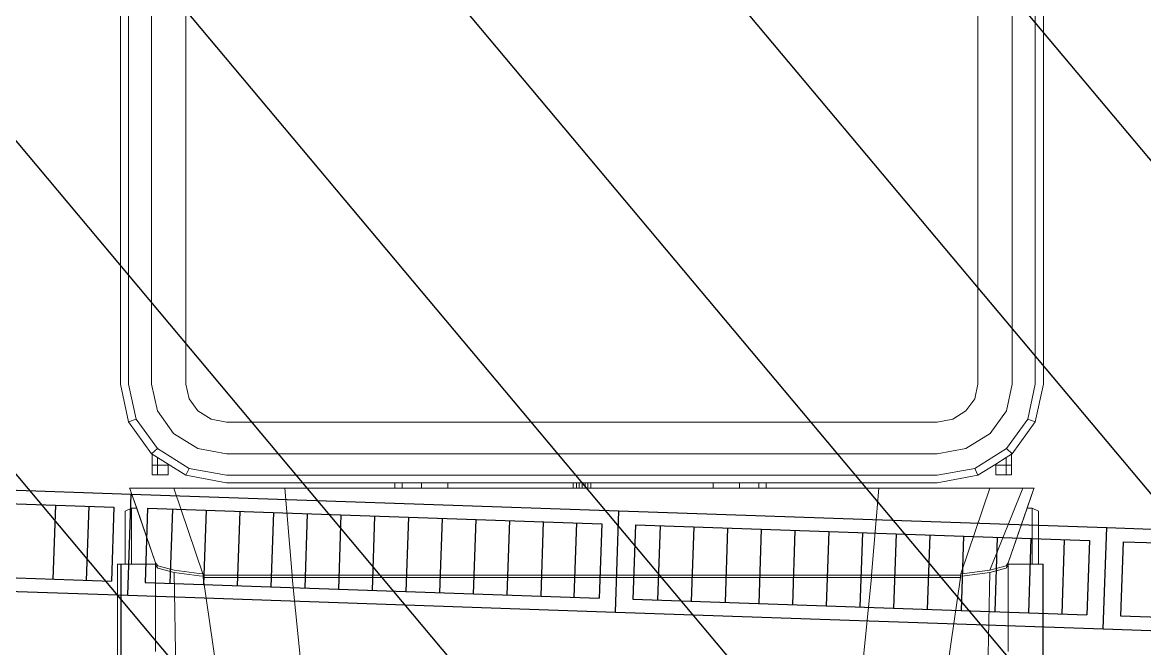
# Model space of a CAD drawing. Extents: x -28 to 131, y -33 to 63.
# Drawn here: x 58.346 to 61.672, y 17.894 to 19.75 of the extents above; entities that cross this region are included whole.
import ezdxf

# ---------------------------------------------------------------- set-up
doc = ezdxf.new("R2010")
doc.units = 0
doc.header["$LTSCALE"] = 10
doc.layers.add('arq-hatch existente', color=1, linetype='Continuous')
doc.layers.add('arq-proyeccion edificios anexos', color=8, linetype='Continuous')

# ---------------------------------------------------------------- blocks, each defined once
blk = doc.blocks.new('Camion')
at = {"lineweight": 0}
for p, q in [((-1.344, -6.8762), (-1.344, -0.112)), ((-1.2758, -0.112), (-1.2758, -6.8762)), ((-1.1738, -6.8762), (-1.1738, -0.112)), ((1.1738, -0.112), (1.1738, -6.8762)), ((1.2758, -0.112), (1.2758, -6.8762)), ((1.344, -0.112), (1.344, -6.8762)), ((-1.3679, -6.8762), (-1.3679, -1.2791)), ((1.3679, -6.8762), (1.3679, -2.4109)), ((-1.3679, -6.8762), (-1.344, -6.9879)), ((-1.344, -6.8762), (-1.3215, -6.9798)), ((-1.2758, -6.8762), (-1.2585, -6.9555)), ((-1.1738, -6.8762), (-1.1643, -6.9193)), ((1.1643, -6.9193), (1.1738, -6.8762)), ((1.2585, -6.9555), (1.2758, -6.8762)), ((1.3215, -6.9798), (1.344, -6.8762)), ((1.344, -6.9879), (1.3679, -6.8762)), ((-1.1643, -6.9193), (-1.1382, -6.9555)), ((1.1382, -6.9555), (1.1643, -6.9193)), ((-1.344, -6.9879), (-1.3215, -6.9798)), ((-1.3215, -6.9798), (-1.2585, -7.0672)), ((-1.2103, -7.0224), (-1.2585, -6.9555)), ((-1.1382, -6.9555), (-1.0992, -6.9798)), ((-1.0531, -6.9882), (-1.0992, -6.9798)), ((1.0531, -6.9882), (1.0992, -6.9798)), ((1.1382, -6.9555), (1.0992, -6.9798)), ((1.2103, -7.0224), (1.2585, -6.9555)), ((1.3215, -6.9798), (1.2585, -7.0672)), ((1.344, -6.9879), (1.3215, -6.9798)), ((-1.344, -6.9879), (-1.2758, -7.0825)), ((1.0531, -6.9882), (-1.0531, -6.9882)), ((1.2758, -7.0825), (1.344, -6.9879)), ((-1.2103, -7.0224), (-1.1382, -7.0672)), ((1.1382, -7.0672), (1.2103, -7.0224)), ((-1.2758, -7.0825), (-1.2585, -7.0672)), ((-1.274, -7.0837), (-1.2758, -7.0825)), ((-1.274, -7.1159), (-1.274, -7.0837)), ((-1.2583, -7.0934), (-1.274, -7.0837)), ((-1.2585, -7.0672), (-1.1643, -7.1256)), ((-1.1382, -7.0672), (-1.0531, -7.0829)), ((1.0531, -7.0829), (-1.0531, -7.0829)), ((1.0531, -7.0829), (1.1382, -7.0672)), ((1.1643, -7.1256), (1.2585, -7.0672)), ((1.2736, -7.0839), (1.2579, -7.0936)), ((1.2585, -7.0672), (1.2758, -7.0825)), ((1.2758, -7.0825), (1.2736, -7.0839)), ((1.2736, -7.0839), (1.2736, -7.1159)), ((-1.274, -7.1451), (-1.274, -7.1159)), ((-1.274, -7.1159), (-1.2583, -7.1159)), ((-1.2583, -7.0934), (-1.2583, -7.1159)), ((-1.2268, -7.1129), (-1.2583, -7.0934)), ((-1.2268, -7.1159), (-1.2583, -7.1159)), ((-1.2583, -7.1159), (-1.2583, -7.1451)), ((-1.2268, -7.1159), (-1.2268, -7.1129)), ((-1.1738, -7.1458), (-1.2268, -7.1129)), ((-1.2268, -7.1451), (-1.2268, -7.1159)), ((1.2265, -7.1131), (1.1738, -7.1458)), ((1.2579, -7.0936), (1.2265, -7.1131)), ((1.2265, -7.1131), (1.2265, -7.1159)), ((1.2579, -7.1159), (1.2265, -7.1159)), ((1.2265, -7.1159), (1.2265, -7.1451)), ((1.2579, -7.1159), (1.2579, -7.0936)), ((1.2579, -7.1451), (1.2579, -7.1159)), ((1.2579, -7.1159), (1.2736, -7.1159)), ((1.2736, -7.1159), (1.2736, -7.1451)), ((-1.2583, -7.1451), (-1.274, -7.1451)), ((-1.2583, -7.1451), (-1.2268, -7.1451)), ((-1.1738, -7.1458), (-1.1643, -7.1256)), ((-1.0535, -7.168), (-1.1738, -7.1458)), ((-1.1643, -7.1256), (-1.0531, -7.1462)), ((-1.0531, -7.1462), (1.0531, -7.1462)), ((1.0531, -7.1462), (1.1643, -7.1256)), ((1.1738, -7.1458), (1.0535, -7.168)), ((1.1738, -7.1458), (1.1643, -7.1256)), ((1.2265, -7.1451), (1.2579, -7.1451)), ((1.2736, -7.1451), (1.2579, -7.1451)), ((-1.3407, -7.1839), (-1.3401, -7.1855)), ((-1.2095, -7.1839), (-1.3407, -7.1839)), ((-1.1237, -7.4383), (-1.2095, -7.1839)), ((-0.8809, -7.1839), (-1.2095, -7.1839)), ((-0.5543, -7.168), (-1.0535, -7.168)), ((-0.8592, -7.4423), (-0.8809, -7.1839)), ((-0.5543, -7.1839), (-0.8809, -7.1839)), ((-0.5543, -7.168), (-0.5543, -7.1839)), ((-0.5332, -7.168), (-0.5543, -7.168)), ((-0.5332, -7.1839), (-0.5543, -7.1839)), ((-0.5332, -7.1839), (-0.5332, -7.168)), ((-0.4757, -7.168), (-0.5332, -7.168)), ((-0.4757, -7.1839), (-0.5332, -7.1839)), ((-0.4757, -7.168), (-0.4757, -7.1839)), ((-0.3971, -7.168), (-0.4757, -7.168)), ((-0.3971, -7.1839), (-0.4757, -7.1839)), ((-0.3971, -7.1839), (-0.3971, -7.168)), ((-0.0256, -7.168), (-0.3971, -7.168)), ((-0.0256, -7.1839), (-0.3971, -7.1839)), ((-0.0256, -7.168), (-0.0256, -7.1839)), ((-0.0165, -7.168), (-0.0256, -7.168)), ((-0.0165, -7.1839), (-0.0256, -7.1839)), ((-0.0165, -7.168), (-0.0165, -7.1839)), ((-0.0086, -7.168), (-0.0165, -7.168)), ((-0.0086, -7.1839), (-0.0165, -7.1839)), ((-0.0086, -7.1839), (-0.0086, -7.168)), ((0.0005, -7.168), (-0.0086, -7.168)), ((0.0005, -7.1839), (-0.0086, -7.1839)), ((0.0005, -7.168), (0.0005, -7.1839)), ((0.0095, -7.168), (0.0005, -7.168)), ((0.0095, -7.1839), (0.0005, -7.1839)), ((0.0095, -7.1839), (0.0095, -7.168)), ((0.0174, -7.168), (0.0095, -7.168)), ((0.0174, -7.1839), (0.0095, -7.1839)), ((0.0174, -7.168), (0.0174, -7.1839)), ((0.0265, -7.168), (0.0174, -7.168)), ((0.0265, -7.1839), (0.0174, -7.1839)), ((0.0265, -7.1839), (0.0265, -7.168)), ((0.3888, -7.168), (0.0265, -7.168)), ((0.3888, -7.1839), (0.0265, -7.1839)), ((0.3888, -7.168), (0.3888, -7.1839)), ((0.4674, -7.168), (0.3888, -7.168)), ((0.4674, -7.1839), (0.3888, -7.1839)), ((0.4674, -7.1839), (0.4674, -7.168)), ((0.5249, -7.168), (0.4674, -7.168)), ((0.5249, -7.1839), (0.4674, -7.1839)), ((0.5249, -7.168), (0.5249, -7.1839)), ((0.546, -7.168), (0.5249, -7.168)), ((0.546, -7.1839), (0.5249, -7.1839)), ((0.546, -7.168), (0.546, -7.1839)), ((1.0535, -7.168), (0.546, -7.168)), ((0.8805, -7.1839), (0.546, -7.1839)), ((0.8805, -7.1839), (0.8588, -7.4423)), ((0.8805, -7.1839), (1.2091, -7.1839)), ((1.2091, -7.1839), (1.1234, -7.4383)), ((1.3069, -7.1839), (1.2088, -7.4271)), ((1.2091, -7.1839), (1.3069, -7.1839)), ((1.3403, -7.1839), (1.3069, -7.1839)), ((1.3403, -7.1839), (1.3398, -7.1855)), ((-1.3401, -7.1855), (-1.3393, -7.1879)), ((-1.2636, -7.4052), (-1.3393, -7.1879)), ((-1.3393, -7.1879), (-1.3371, -7.1942)), ((-1.3371, -7.1942), (-1.3341, -7.2029)), ((-1.3198, -7.2439), (-1.3341, -7.2029)), ((1.339, -7.1879), (1.2632, -7.4052)), ((1.3338, -7.2029), (1.3195, -7.2439)), ((1.3368, -7.1942), (1.339, -7.1879)), ((1.339, -7.1879), (1.3398, -7.1855)), ((-1.335, -7.2439), (-1.3536, -7.252)), ((-1.3198, -7.2439), (-1.335, -7.2439)), ((-1.335, -7.2439), (-1.335, -7.4093)), ((-1.2636, -7.4052), (-1.3198, -7.2439)), ((1.3195, -7.2439), (1.2632, -7.4052)), ((1.3195, -7.2439), (1.3346, -7.2439)), ((1.3532, -7.252), (1.3346, -7.2439)), ((1.3346, -7.2439), (1.3346, -7.4093)), ((-1.3536, -7.252), (-1.3536, -7.4093)), ((1.3532, -7.252), (1.3532, -7.4093)), ((-1.3672, -7.4093), (-1.3767, -7.4093)), ((-1.3767, -7.4093), (-1.3767, -8.2956)), ((-1.3663, -7.4093), (-1.3672, -7.4093)), ((-1.3672, -7.4093), (-1.3672, -8.2956)), ((-1.3663, -7.4093), (-1.3536, -7.4093)), ((-1.3663, -8.622), (-1.3663, -7.4093)), ((-1.335, -7.4093), (-1.3536, -7.4093)), ((-1.2636, -7.4093), (-1.335, -7.4093)), ((-1.2576, -7.4149), (-1.2636, -7.4052)), ((-1.2636, -7.4093), (-1.2636, -7.4052)), ((-1.2636, -7.4122), (-1.2636, -7.4093)), ((-1.2636, -7.4122), (-1.2576, -7.4218)), ((-1.2636, -7.6685), (-1.2636, -7.4122)), ((-1.2092, -7.4271), (-1.2576, -7.4149)), ((1.2572, -7.4149), (1.2088, -7.4271)), ((1.2632, -7.4052), (1.2572, -7.4149)), ((1.2591, -7.4189), (1.2632, -7.4123)), ((1.2632, -7.4052), (1.2632, -7.4093)), ((1.2632, -7.4093), (1.2633, -7.4122)), ((1.2632, -7.4093), (1.3346, -7.4093)), ((1.2632, -7.4123), (1.2633, -7.4122)), ((1.2632, -7.4123), (1.2632, -7.6685)), ((1.3346, -7.4093), (1.3532, -7.4093)), ((1.3659, -7.4093), (1.3532, -7.4093)), ((1.3659, -7.4093), (1.3669, -7.4093)), ((1.3659, -8.622), (1.3659, -7.4093)), ((1.3669, -7.4093), (1.3669, -8.2956)), ((-1.2576, -7.4218), (-1.2092, -7.4341)), ((-1.1345, -7.4374), (-1.2092, -7.4271)), ((-1.2092, -7.4341), (-1.1345, -7.4444)), ((-1.2092, -7.4341), (-1.2039, -7.7265)), ((-1.1237, -7.4383), (-1.1345, -7.4374)), ((-1.1345, -7.4444), (-1.1223, -7.4454)), ((-1.1223, -7.4423), (-1.1237, -7.4383)), ((-1.1223, -7.4454), (-1.1223, -7.4423)), ((-1.1223, -7.4423), (-0.8592, -7.4423)), ((-1.1223, -7.4493), (-1.1223, -7.4454)), ((-1.0843, -7.7146), (-1.1223, -7.4493)), ((-1.0537, -7.4493), (-1.1223, -7.4493)), ((-1.0537, -7.4493), (-0.9185, -7.4493)), ((-1.0537, -7.4493), (-0.8968, -7.4493)), ((-0.8968, -7.4493), (-0.8592, -7.4493)), ((-0.859, -7.4494), (-0.8968, -7.4493)), ((-0.8592, -7.4493), (-0.8592, -7.4423)), ((0.8588, -7.4423), (-0.8592, -7.4423)), ((-0.2334, -7.4494), (-0.8592, -7.4493)), ((-0.8592, -7.4493), (-0.0002, -7.4493)), ((-0.8304, -7.7323), (-0.859, -7.4494)), ((-0.2334, -7.4494), (-0.859, -7.4494)), ((-0.0002, -7.4493), (-0.2334, -7.4494)), ((-0.0002, -7.4493), (0.3147, -7.4493)), ((0.3147, -7.4493), (0.8589, -7.4493)), ((0.5387, -7.4493), (0.3147, -7.4493)), ((0.8589, -7.4493), (0.5387, -7.4493)), ((0.8586, -7.4494), (0.5387, -7.4493)), ((0.8586, -7.4494), (0.83, -7.7323)), ((0.8961, -7.4494), (0.8586, -7.4494)), ((0.8589, -7.4423), (0.8588, -7.4423)), ((0.8589, -7.4423), (0.8589, -7.4493)), ((0.8589, -7.4423), (1.0531, -7.4423)), ((0.8589, -7.4493), (0.9182, -7.4493)), ((0.9182, -7.4493), (0.8961, -7.4494)), ((0.9182, -7.4493), (1.0534, -7.4493)), ((1.0534, -7.4423), (1.0531, -7.4423)), ((1.0534, -7.4423), (1.122, -7.4423)), ((1.0534, -7.4493), (1.0563, -7.4493)), ((1.1212, -7.4494), (1.0563, -7.4493)), ((1.0563, -7.4493), (1.122, -7.4493)), ((1.1221, -7.4494), (1.0839, -7.7146)), ((1.1212, -7.4494), (1.1214, -7.4494)), ((1.1214, -7.4494), (1.1221, -7.4494)), ((1.1234, -7.4383), (1.122, -7.4423)), ((1.122, -7.4423), (1.122, -7.4454)), ((1.122, -7.4454), (1.1341, -7.4444)), ((1.122, -7.4454), (1.122, -7.4493)), ((1.1341, -7.4374), (1.1234, -7.4383)), ((1.2088, -7.4271), (1.1341, -7.4374)), ((1.1341, -7.4444), (1.2088, -7.4341)), ((1.2036, -7.7265), (1.2088, -7.4341)), ((1.2088, -7.4341), (1.2089, -7.4341)), ((1.2089, -7.4341), (1.2314, -7.4283)), ((1.2315, -7.4283), (1.2415, -7.4258)), ((1.2415, -7.4258), (1.2572, -7.4218)), ((1.2415, -7.4258), (1.2573, -7.4218)), ((1.2572, -7.4218), (1.2591, -7.4189)), ((1.2573, -7.4218), (1.2591, -7.4189))]:
    blk.add_line(p, q, dxfattribs=at)
blk = doc.blocks.new('Torre Sur Sótano')
for p, q in [((-13.0578, -21.9147), (-11.6119, -21.9644)), ((-13.0092, -21.9564), (-11.6632, -22.0026)), ((-11.6222, -22.2642), (-11.6119, -21.9644)), ((-11.6222, -22.2642), (-11.6119, -21.9644)), ((-11.6119, -21.9644), (-10.166, -22.014)), ((-11.8365, -21.9967), (-11.8441, -22.2166)), ((-11.7378, -22.0001), (-11.7454, -22.2199)), ((-11.6632, -22.0026), (-11.6708, -22.2225)), ((-11.5633, -22.0061), (-11.5708, -22.2259)), ((-11.5633, -22.0061), (-10.2173, -22.0523)), ((-11.4899, -22.0086), (-11.4975, -22.2285)), ((-11.39, -22.012), (-11.3975, -22.2319)), ((-11.2901, -22.0155), (-11.2976, -22.2353)), ((-11.1901, -22.0189), (-11.1977, -22.2388)), ((-10.1763, -22.3139), (-10.166, -22.014)), ((-10.1763, -22.3139), (-10.166, -22.014)), ((-10.166, -22.014), (-8.72, -22.0637)), ((-11.0902, -22.0223), (-11.0977, -22.2422)), ((-10.9902, -22.0258), (-10.9978, -22.2456)), ((-10.8903, -22.0292), (-10.8978, -22.2491)), ((-10.7904, -22.0326), (-10.7979, -22.2525)), ((-10.6904, -22.0361), (-10.698, -22.2559)), ((-10.5905, -22.0395), (-10.598, -22.2594)), ((-10.4905, -22.0429), (-10.4981, -22.2628)), ((-10.3906, -22.0463), (-10.3981, -22.2662)), ((-10.2919, -22.0497), (-10.2995, -22.2696)), ((-10.2173, -22.0523), (-10.2249, -22.2722)), ((-10.1174, -22.0557), (-10.1249, -22.2756)), ((-10.1174, -22.0557), (-8.7714, -22.102)), ((-10.044, -22.0583), (-10.0516, -22.2781)), ((-9.9441, -22.0617), (-9.9516, -22.2816)), ((-9.8441, -22.0651), (-9.8517, -22.285)), ((-9.7442, -22.0685), (-9.7517, -22.2884)), ((-9.6443, -22.072), (-9.6518, -22.2919)), ((-9.5443, -22.0754), (-9.5519, -22.2953)), ((-9.4444, -22.0788), (-9.4519, -22.2987)), ((-9.3444, -22.0823), (-9.352, -22.3021)), ((-9.2445, -22.0857), (-9.252, -22.3056)), ((-8.7303, -22.3635), (-8.72, -22.0637)), ((-8.7303, -22.3635), (-8.72, -22.0637)), ((-8.72, -22.0637), (-7.2741, -22.1134)), ((-9.1445, -22.0891), (-9.1521, -22.309)), ((-9.0446, -22.0926), (-9.0522, -22.3124)), ((-8.9447, -22.096), (-8.9522, -22.3159)), ((-8.846, -22.0994), (-8.8535, -22.3193)), ((-8.7714, -22.102), (-8.7789, -22.3218)), ((-8.6714, -22.1054), (-8.679, -22.3253)), ((-8.6714, -22.1054), (-7.3255, -22.1516)), ((-13.0168, -22.1763), (-11.6708, -22.2225)), ((-13.0681, -22.2145), (-11.6222, -22.2642)), ((-11.5708, -22.2259), (-10.2249, -22.2722)), ((-11.6222, -22.2642), (-10.1763, -22.3139)), ((-10.1249, -22.2756), (-8.7789, -22.3218)), ((-10.1763, -22.3139), (-8.7303, -22.3635)), ((-8.679, -22.3253), (-7.333, -22.3715)), ((-8.7303, -22.3635), (-7.2844, -22.4132))]:
    blk.add_line(p, q)

msp = doc.modelspace()

# ---------------------------------------------------------------- hatches: boundary and pattern name
at = {"layer": 'arq-hatch existente'}
h = msp.add_hatch(dxfattribs=at)
h.set_pattern_fill('LINE', color=1, scale=0.2, angle=130, style=0)
edge = h.paths.add_edge_path()
edge.add_arc((70.2908, 40.6163), 1.35, 358.033, 538.033)
edge.add_line((68.9416, 40.6626), (68.7889, 36.2169))
edge.add_line((68.7889, 36.2169), (71.4874, 36.126))
edge.add_line((71.4874, 36.126), (71.64, 40.5699))
h.paths.add_polyline_path([(70.4304, 40.3113), (70.1306, 40.3216), (70.1409, 40.6214), (70.4407, 40.6111)], flags=16)
h.paths.add_polyline_path([(56.635, 36.4267), (56.6349, 25.8398), (58.195, 25.8398), (58.195, 20.0498), (56.08, 20.055), (56.075, 18.23), (56.075, 17.4), (56.275, 17.4), (56.275, 16.85), (56.085, 16.85), (56.085, 9.4), (56.275, 9.4), (56.275, 8.85), (56.085, 8.85), (56.085, 1.25), (56.0857, 1.25), (56.085, 5.6721), (80.6855, 4.9885), (80.4984, 35.6218), (79.0759, 35.6618), (77.0499, 35.6689), (77.0432, 35.4759), (70.5721, 35.6981), (70.5809, 35.9536)])

# ---------------------------------------------------------------- block references
at = {"layer": 'arq-proyeccion edificios anexos'}
for name, p in [('Torre Sur Sótano', (70.2805, 40.3164)), ('Camion', (60.0046, 25.554))]:
    msp.add_blockref(name, p, dxfattribs=at)

doc.saveas('drawing.dxf')
